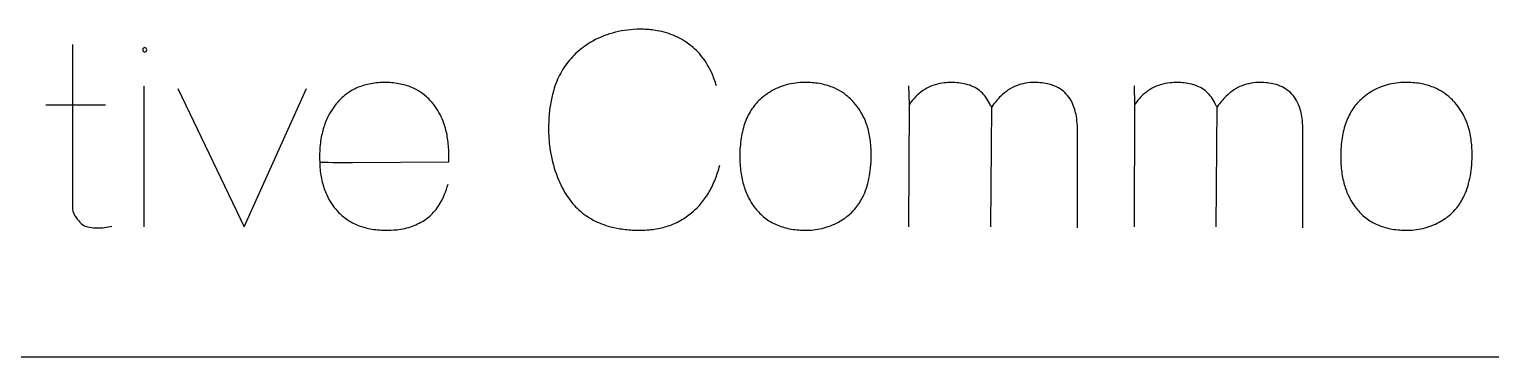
# Model space of a CAD drawing. Extents: x -180 to 180, y -71 to 71.
# Drawn here: x 66.84 to 89.35, y -70.86 to -65.82 of the extents above; entities that cross this region are included whole.
import ezdxf

# ---------------------------------------------------------------- set-up
doc = ezdxf.new("R2010")
doc.units = 0
doc.header["$MEASUREMENT"] = 0
doc.layers.get('0').update_dxf_attribs({"linetype": 'CONTINUOUS'})

msp = doc.modelspace()

# ---------------------------------------------------------------- linework, layer by layer
for p, q in [((75.646, -65.942), (75.604, -65.961)), ((75.689, -65.924), (75.646, -65.942)), ((75.733, -65.908), (75.689, -65.924)), ((75.777, -65.893), (75.733, -65.908)), ((75.821, -65.88), (75.777, -65.893)), ((75.866, -65.868), (75.821, -65.88)), ((75.912, -65.857), (75.866, -65.868)), ((75.958, -65.848), (75.912, -65.857)), ((76.005, -65.84), (75.958, -65.848)), ((76.052, -65.834), (76.005, -65.84)), ((76.099, -65.829), (76.052, -65.834)), ((76.147, -65.825), (76.099, -65.829)), ((76.196, -65.823), (76.147, -65.825)), ((76.245, -65.822), (76.196, -65.823)), ((76.272, -65.822), (76.245, -65.822)), ((76.3, -65.823), (76.272, -65.822)), ((76.327, -65.824), (76.3, -65.823)), ((76.353, -65.826), (76.327, -65.824)), ((76.38, -65.828), (76.353, -65.826)), ((76.406, -65.83), (76.38, -65.828)), ((76.432, -65.833), (76.406, -65.83)), ((76.457, -65.836), (76.432, -65.833)), ((76.483, -65.84), (76.457, -65.836)), ((76.508, -65.844), (76.483, -65.84)), ((76.545, -65.851), (76.508, -65.844)), ((76.582, -65.859), (76.545, -65.851)), ((76.617, -65.868), (76.582, -65.859)), ((76.653, -65.878), (76.617, -65.868)), ((76.688, -65.889), (76.653, -65.878)), ((76.722, -65.901), (76.688, -65.889)), ((76.755, -65.914), (76.722, -65.901)), ((76.789, -65.928), (76.755, -65.914)), ((76.821, -65.943), (76.789, -65.928)), ((76.853, -65.959), (76.821, -65.943)), ((67.503, -66.059), (67.503, -68.537)), ((68.609, -66.104), (68.586, -66.123)), ((68.586, -66.123), (68.586, -66.154)), ((68.586, -66.154), (68.609, -66.172)), ((68.639, -66.111), (68.609, -66.104)), ((68.609, -66.172), (68.639, -66.166)), ((68.652, -66.138), (68.639, -66.111)), ((68.639, -66.166), (68.652, -66.138)), ((75.28, -66.173), (75.254, -66.196)), ((75.306, -66.15), (75.28, -66.173)), ((75.333, -66.128), (75.306, -66.15)), ((75.36, -66.107), (75.333, -66.128)), ((75.389, -66.086), (75.36, -66.107)), ((75.418, -66.066), (75.389, -66.086)), ((75.448, -66.047), (75.418, -66.066)), ((75.479, -66.028), (75.448, -66.047)), ((75.521, -66.004), (75.479, -66.028)), ((75.562, -65.982), (75.521, -66.004)), ((75.604, -65.961), (75.562, -65.982)), ((76.884, -65.976), (76.853, -65.959)), ((76.915, -65.994), (76.884, -65.976)), ((76.945, -66.013), (76.915, -65.994)), ((76.974, -66.033), (76.945, -66.013)), ((77.003, -66.054), (76.974, -66.033)), ((77.031, -66.075), (77.003, -66.054)), ((77.059, -66.098), (77.031, -66.075)), ((77.085, -66.121), (77.059, -66.098)), ((77.111, -66.146), (77.085, -66.121)), ((77.136, -66.171), (77.111, -66.146)), ((77.16, -66.197), (77.136, -66.171)), ((75.097, -66.378), (75.078, -66.406)), ((75.118, -66.35), (75.097, -66.378)), ((75.138, -66.322), (75.118, -66.35)), ((75.16, -66.296), (75.138, -66.322)), ((75.183, -66.27), (75.16, -66.296)), ((75.206, -66.245), (75.183, -66.27)), ((75.23, -66.22), (75.206, -66.245)), ((75.254, -66.196), (75.23, -66.22)), ((77.183, -66.224), (77.16, -66.197)), ((77.205, -66.252), (77.183, -66.224)), ((77.227, -66.281), (77.205, -66.252)), ((77.248, -66.31), (77.227, -66.281)), ((77.268, -66.341), (77.248, -66.31)), ((77.287, -66.372), (77.268, -66.341)), ((77.305, -66.404), (77.287, -66.372)), ((74.977, -66.591), (74.959, -66.635)), ((74.992, -66.558), (74.977, -66.591)), ((75.008, -66.527), (74.992, -66.558)), ((75.024, -66.496), (75.008, -66.527)), ((75.041, -66.465), (75.024, -66.496)), ((75.059, -66.435), (75.041, -66.465)), ((75.078, -66.406), (75.059, -66.435)), ((77.323, -66.437), (77.305, -66.404)), ((77.339, -66.471), (77.323, -66.437)), ((77.35, -66.494), (77.339, -66.471)), ((77.361, -66.518), (77.35, -66.494)), ((77.371, -66.541), (77.361, -66.518)), ((77.38, -66.566), (77.371, -66.541)), ((77.389, -66.59), (77.38, -66.566)), ((77.398, -66.615), (77.389, -66.59)), ((77.407, -66.641), (77.398, -66.615)), ((68.607, -68.859), (68.607, -66.698)), ((69.128, -66.731), (70.147, -68.859)), ((70.147, -68.859), (71.109, -66.731)), ((71.697, -66.838), (71.677, -66.855)), ((71.717, -66.823), (71.697, -66.838)), ((71.738, -66.807), (71.717, -66.823)), ((71.759, -66.793), (71.738, -66.807)), ((71.781, -66.779), (71.759, -66.793)), ((71.803, -66.766), (71.781, -66.779)), ((71.825, -66.753), (71.803, -66.766)), ((71.848, -66.741), (71.825, -66.753)), ((71.872, -66.73), (71.848, -66.741)), ((71.895, -66.72), (71.872, -66.73)), ((71.92, -66.71), (71.895, -66.72)), ((71.944, -66.701), (71.92, -66.71)), ((71.969, -66.692), (71.944, -66.701)), ((71.995, -66.684), (71.969, -66.692)), ((72.021, -66.677), (71.995, -66.684)), ((72.047, -66.67), (72.021, -66.677)), ((72.074, -66.664), (72.047, -66.67)), ((72.101, -66.659), (72.074, -66.664)), ((72.129, -66.654), (72.101, -66.659)), ((72.157, -66.65), (72.129, -66.654)), ((72.185, -66.647), (72.157, -66.65)), ((72.214, -66.644), (72.185, -66.647)), ((72.244, -66.642), (72.214, -66.644)), ((72.273, -66.641), (72.244, -66.642)), ((72.304, -66.64), (72.273, -66.641)), ((72.334, -66.64), (72.304, -66.64)), ((72.363, -66.641), (72.334, -66.64)), ((72.392, -66.642), (72.363, -66.641)), ((72.421, -66.644), (72.392, -66.642)), ((72.449, -66.647), (72.421, -66.644)), ((72.477, -66.65), (72.449, -66.647)), ((72.504, -66.654), (72.477, -66.65)), ((72.531, -66.659), (72.504, -66.654)), ((72.558, -66.664), (72.531, -66.659)), ((72.584, -66.67), (72.558, -66.664)), ((72.61, -66.676), (72.584, -66.67)), ((72.635, -66.683), (72.61, -66.676)), ((72.66, -66.691), (72.635, -66.683)), ((72.684, -66.699), (72.66, -66.691)), ((72.708, -66.708), (72.684, -66.699)), ((72.732, -66.718), (72.708, -66.708)), ((72.767, -66.734), (72.732, -66.718)), ((72.8, -66.751), (72.767, -66.734)), ((72.833, -66.769), (72.8, -66.751)), ((72.865, -66.79), (72.833, -66.769)), ((72.896, -66.811), (72.865, -66.79)), ((72.926, -66.834), (72.896, -66.811)), ((72.955, -66.859), (72.926, -66.834)), ((74.891, -66.848), (74.885, -66.874)), ((74.897, -66.824), (74.891, -66.848)), ((74.911, -66.775), (74.897, -66.824)), ((74.925, -66.727), (74.911, -66.775)), ((74.941, -66.68), (74.925, -66.727)), ((74.959, -66.635), (74.941, -66.68)), ((77.415, -66.666), (77.407, -66.641)), ((77.423, -66.693), (77.415, -66.666)), ((78.169, -66.839), (78.142, -66.86)), ((78.197, -66.819), (78.169, -66.839)), ((78.225, -66.8), (78.197, -66.819)), ((78.253, -66.782), (78.225, -66.8)), ((78.282, -66.765), (78.253, -66.782)), ((78.312, -66.749), (78.282, -66.765)), ((78.342, -66.735), (78.312, -66.749)), ((78.373, -66.721), (78.342, -66.735)), ((78.404, -66.709), (78.373, -66.721)), ((78.436, -66.697), (78.404, -66.709)), ((78.468, -66.687), (78.436, -66.697)), ((78.501, -66.677), (78.468, -66.687)), ((78.534, -66.669), (78.501, -66.677)), ((78.568, -66.662), (78.534, -66.669)), ((78.603, -66.655), (78.568, -66.662)), ((78.638, -66.65), (78.603, -66.655)), ((78.673, -66.646), (78.638, -66.65)), ((78.709, -66.643), (78.673, -66.646)), ((78.746, -66.641), (78.709, -66.643)), ((78.783, -66.64), (78.746, -66.641)), ((78.81, -66.64), (78.783, -66.64)), ((78.84, -66.641), (78.81, -66.64)), ((78.869, -66.642), (78.84, -66.641)), ((78.898, -66.644), (78.869, -66.642)), ((78.926, -66.647), (78.898, -66.644)), ((78.954, -66.65), (78.926, -66.647)), ((78.981, -66.653), (78.954, -66.65)), ((79.009, -66.658), (78.981, -66.653)), ((79.035, -66.663), (79.009, -66.658)), ((79.062, -66.668), (79.035, -66.663)), ((79.087, -66.675), (79.062, -66.668)), ((79.113, -66.681), (79.087, -66.675)), ((79.138, -66.689), (79.113, -66.681)), ((79.163, -66.697), (79.138, -66.689)), ((79.187, -66.706), (79.163, -66.697)), ((79.211, -66.715), (79.187, -66.706)), ((79.235, -66.725), (79.211, -66.715)), ((79.258, -66.735), (79.235, -66.725)), ((79.292, -66.752), (79.258, -66.735)), ((79.325, -66.771), (79.292, -66.752)), ((79.357, -66.79), (79.325, -66.771)), ((79.388, -66.812), (79.357, -66.79)), ((79.418, -66.834), (79.388, -66.812)), ((79.448, -66.858), (79.418, -66.834)), ((80.382, -66.69), (80.39, -66.986)), ((80.518, -66.833), (80.492, -66.858)), ((80.544, -66.809), (80.518, -66.833)), ((80.572, -66.787), (80.544, -66.809)), ((80.601, -66.766), (80.572, -66.787)), ((80.63, -66.747), (80.601, -66.766)), ((80.661, -66.729), (80.63, -66.747)), ((80.692, -66.714), (80.661, -66.729)), ((80.724, -66.699), (80.692, -66.714)), ((80.757, -66.686), (80.724, -66.699)), ((80.791, -66.675), (80.757, -66.686)), ((80.826, -66.666), (80.791, -66.675)), ((80.862, -66.657), (80.826, -66.666)), ((80.899, -66.651), (80.862, -66.657)), ((80.937, -66.646), (80.899, -66.651)), ((80.962, -66.644), (80.937, -66.646)), ((80.988, -66.642), (80.962, -66.644)), ((81.015, -66.641), (80.988, -66.642)), ((81.041, -66.64), (81.015, -66.641)), ((81.071, -66.641), (81.041, -66.64)), ((81.1, -66.642), (81.071, -66.641)), ((81.128, -66.644), (81.1, -66.642)), ((81.156, -66.646), (81.128, -66.644)), ((81.183, -66.65), (81.156, -66.646)), ((81.209, -66.654), (81.183, -66.65)), ((81.234, -66.659), (81.209, -66.654)), ((81.265, -66.666), (81.234, -66.659)), ((81.295, -66.675), (81.265, -66.666)), ((81.324, -66.684), (81.295, -66.675)), ((81.352, -66.695), (81.324, -66.684)), ((81.379, -66.707), (81.352, -66.695)), ((81.405, -66.72), (81.379, -66.707)), ((81.429, -66.734), (81.405, -66.72)), ((81.453, -66.75), (81.429, -66.734)), ((81.476, -66.766), (81.453, -66.75)), ((81.497, -66.784), (81.476, -66.766)), ((81.518, -66.803), (81.497, -66.784)), ((81.537, -66.823), (81.518, -66.803)), ((81.556, -66.845), (81.537, -66.823)), ((81.573, -66.867), (81.556, -66.845)), ((81.801, -66.849), (81.783, -66.867)), ((81.83, -66.823), (81.801, -66.849)), ((81.858, -66.799), (81.83, -66.823)), ((81.888, -66.777), (81.858, -66.799)), ((81.918, -66.756), (81.888, -66.777)), ((81.949, -66.737), (81.918, -66.756)), ((81.98, -66.72), (81.949, -66.737)), ((82.012, -66.704), (81.98, -66.72)), ((82.045, -66.69), (82.012, -66.704)), ((82.078, -66.678), (82.045, -66.69)), ((82.113, -66.668), (82.078, -66.678)), ((82.147, -66.659), (82.113, -66.668)), ((82.183, -66.652), (82.147, -66.659)), ((82.219, -66.646), (82.183, -66.652)), ((82.256, -66.643), (82.219, -66.646)), ((82.293, -66.641), (82.256, -66.643)), ((82.319, -66.64), (82.293, -66.641)), ((82.35, -66.641), (82.319, -66.64)), ((82.38, -66.642), (82.35, -66.641)), ((82.409, -66.644), (82.38, -66.642)), ((82.437, -66.647), (82.409, -66.644)), ((82.465, -66.65), (82.437, -66.647)), ((82.492, -66.655), (82.465, -66.65)), ((82.519, -66.66), (82.492, -66.655)), ((82.544, -66.666), (82.519, -66.66)), ((82.569, -66.673), (82.544, -66.666)), ((82.601, -66.684), (82.569, -66.673)), ((82.632, -66.695), (82.601, -66.684)), ((82.662, -66.709), (82.632, -66.695)), ((82.69, -66.723), (82.662, -66.709)), ((82.717, -66.74), (82.69, -66.723)), ((82.742, -66.757), (82.717, -66.74)), ((82.767, -66.776), (82.742, -66.757)), ((82.79, -66.797), (82.767, -66.776)), ((82.811, -66.819), (82.79, -66.797)), ((82.832, -66.842), (82.811, -66.819)), ((82.851, -66.867), (82.832, -66.842)), ((83.855, -66.69), (83.862, -66.986)), ((83.99, -66.833), (83.964, -66.858)), ((84.017, -66.809), (83.99, -66.833)), ((84.045, -66.787), (84.017, -66.809)), ((84.073, -66.766), (84.045, -66.787)), ((84.103, -66.747), (84.073, -66.766)), ((84.133, -66.729), (84.103, -66.747)), ((84.165, -66.714), (84.133, -66.729)), ((84.197, -66.699), (84.165, -66.714)), ((84.23, -66.686), (84.197, -66.699)), ((84.264, -66.675), (84.23, -66.686)), ((84.299, -66.666), (84.264, -66.675)), ((84.335, -66.657), (84.299, -66.666)), ((84.372, -66.651), (84.335, -66.657)), ((84.409, -66.646), (84.372, -66.651)), ((84.435, -66.644), (84.409, -66.646)), ((84.461, -66.642), (84.435, -66.644)), ((84.487, -66.641), (84.461, -66.642)), ((84.514, -66.64), (84.487, -66.641)), ((84.544, -66.641), (84.514, -66.64)), ((84.573, -66.642), (84.544, -66.641)), ((84.601, -66.644), (84.573, -66.642)), ((84.628, -66.646), (84.601, -66.644)), ((84.655, -66.65), (84.628, -66.646)), ((84.682, -66.654), (84.655, -66.65)), ((84.707, -66.659), (84.682, -66.654)), ((84.738, -66.666), (84.707, -66.659)), ((84.768, -66.675), (84.738, -66.666)), ((84.797, -66.684), (84.768, -66.675)), ((84.825, -66.695), (84.797, -66.684)), ((84.852, -66.707), (84.825, -66.695)), ((84.877, -66.72), (84.852, -66.707)), ((84.902, -66.734), (84.877, -66.72)), ((84.926, -66.75), (84.902, -66.734)), ((84.948, -66.766), (84.926, -66.75)), ((84.97, -66.784), (84.948, -66.766)), ((84.991, -66.803), (84.97, -66.784)), ((85.01, -66.823), (84.991, -66.803)), ((85.028, -66.845), (85.01, -66.823)), ((85.046, -66.867), (85.028, -66.845)), ((85.274, -66.849), (85.256, -66.867)), ((85.302, -66.823), (85.274, -66.849)), ((85.331, -66.799), (85.302, -66.823)), ((85.36, -66.777), (85.331, -66.799)), ((85.391, -66.756), (85.36, -66.777)), ((85.421, -66.737), (85.391, -66.756)), ((85.453, -66.72), (85.421, -66.737)), ((85.485, -66.704), (85.453, -66.72)), ((85.518, -66.69), (85.485, -66.704)), ((85.551, -66.678), (85.518, -66.69)), ((85.585, -66.668), (85.551, -66.678)), ((85.62, -66.659), (85.585, -66.668)), ((85.656, -66.652), (85.62, -66.659)), ((85.692, -66.646), (85.656, -66.652)), ((85.729, -66.643), (85.692, -66.646)), ((85.766, -66.641), (85.729, -66.643)), ((85.792, -66.64), (85.766, -66.641)), ((85.822, -66.641), (85.792, -66.64)), ((85.852, -66.642), (85.822, -66.641)), ((85.882, -66.644), (85.852, -66.642)), ((85.91, -66.647), (85.882, -66.644)), ((85.938, -66.65), (85.91, -66.647)), ((85.965, -66.655), (85.938, -66.65)), ((85.991, -66.66), (85.965, -66.655)), ((86.017, -66.666), (85.991, -66.66)), ((86.042, -66.673), (86.017, -66.666)), ((86.074, -66.684), (86.042, -66.673)), ((86.105, -66.695), (86.074, -66.684)), ((86.134, -66.709), (86.105, -66.695)), ((86.163, -66.723), (86.134, -66.709)), ((86.189, -66.74), (86.163, -66.723)), ((86.215, -66.757), (86.189, -66.74)), ((86.239, -66.776), (86.215, -66.757)), ((86.262, -66.797), (86.239, -66.776)), ((86.284, -66.819), (86.262, -66.797)), ((86.305, -66.842), (86.284, -66.819)), ((86.324, -66.867), (86.305, -66.842)), ((87.424, -66.839), (87.397, -66.86)), ((87.451, -66.819), (87.424, -66.839)), ((87.479, -66.8), (87.451, -66.819)), ((87.508, -66.782), (87.479, -66.8)), ((87.537, -66.765), (87.508, -66.782)), ((87.567, -66.749), (87.537, -66.765)), ((87.597, -66.735), (87.567, -66.749)), ((87.627, -66.721), (87.597, -66.735)), ((87.659, -66.709), (87.627, -66.721)), ((87.69, -66.697), (87.659, -66.709)), ((87.723, -66.687), (87.69, -66.697)), ((87.756, -66.677), (87.723, -66.687)), ((87.789, -66.669), (87.756, -66.677)), ((87.823, -66.662), (87.789, -66.669)), ((87.857, -66.655), (87.823, -66.662)), ((87.892, -66.65), (87.857, -66.655)), ((87.928, -66.646), (87.892, -66.65)), ((87.964, -66.643), (87.928, -66.646)), ((88, -66.641), (87.964, -66.643)), ((88.038, -66.64), (88, -66.641)), ((88.065, -66.64), (88.038, -66.64)), ((88.094, -66.641), (88.065, -66.64)), ((88.124, -66.642), (88.094, -66.641)), ((88.152, -66.644), (88.124, -66.642)), ((88.181, -66.647), (88.152, -66.644)), ((88.208, -66.65), (88.181, -66.647)), ((88.236, -66.653), (88.208, -66.65)), ((88.263, -66.658), (88.236, -66.653)), ((88.29, -66.663), (88.263, -66.658)), ((88.316, -66.668), (88.29, -66.663)), ((88.342, -66.675), (88.316, -66.668)), ((88.367, -66.681), (88.342, -66.675)), ((88.393, -66.689), (88.367, -66.681)), ((88.417, -66.697), (88.393, -66.689)), ((88.442, -66.706), (88.417, -66.697)), ((88.466, -66.715), (88.442, -66.706)), ((88.489, -66.725), (88.466, -66.715)), ((88.512, -66.735), (88.489, -66.725)), ((88.546, -66.752), (88.512, -66.735)), ((88.579, -66.771), (88.546, -66.752)), ((88.611, -66.79), (88.579, -66.771)), ((88.643, -66.812), (88.611, -66.79)), ((88.673, -66.834), (88.643, -66.812)), ((88.703, -66.858), (88.673, -66.834)), ((67.092, -66.983), (68.015, -66.983)), ((71.507, -67.049), (71.487, -67.08)), ((71.528, -67.018), (71.507, -67.049)), ((71.55, -66.988), (71.528, -67.018)), ((71.567, -66.968), (71.55, -66.988)), ((71.584, -66.947), (71.567, -66.968)), ((71.602, -66.927), (71.584, -66.947)), ((71.62, -66.908), (71.602, -66.927)), ((71.638, -66.89), (71.62, -66.908)), ((71.658, -66.872), (71.638, -66.89)), ((71.677, -66.855), (71.658, -66.872)), ((72.974, -66.876), (72.955, -66.859)), ((72.992, -66.893), (72.974, -66.876)), ((73.01, -66.912), (72.992, -66.893)), ((73.028, -66.931), (73.01, -66.912)), ((73.045, -66.95), (73.028, -66.931)), ((73.069, -66.98), (73.045, -66.95)), ((73.091, -67.009), (73.069, -66.98)), ((73.111, -67.039), (73.091, -67.009)), ((73.131, -67.07), (73.111, -67.039)), ((73.149, -67.101), (73.131, -67.07)), ((74.854, -67.058), (74.851, -67.085)), ((74.857, -67.03), (74.854, -67.058)), ((74.861, -67.004), (74.857, -67.03)), ((74.865, -66.977), (74.861, -67.004)), ((74.87, -66.951), (74.865, -66.977)), ((74.875, -66.925), (74.87, -66.951)), ((74.88, -66.899), (74.875, -66.925)), ((74.885, -66.874), (74.88, -66.899)), ((77.955, -67.07), (77.94, -67.094)), ((77.97, -67.047), (77.955, -67.07)), ((77.986, -67.024), (77.97, -67.047)), ((78.003, -67.002), (77.986, -67.024)), ((78.02, -66.98), (78.003, -67.002)), ((78.038, -66.959), (78.02, -66.98)), ((78.056, -66.939), (78.038, -66.959)), ((78.076, -66.919), (78.056, -66.939)), ((78.095, -66.9), (78.076, -66.919)), ((78.116, -66.882), (78.095, -66.9)), ((78.142, -66.86), (78.116, -66.882)), ((79.467, -66.875), (79.448, -66.858)), ((79.486, -66.892), (79.467, -66.875)), ((79.504, -66.91), (79.486, -66.892)), ((79.522, -66.929), (79.504, -66.91)), ((79.54, -66.948), (79.522, -66.929)), ((79.564, -66.977), (79.54, -66.948)), ((79.587, -67.006), (79.564, -66.977)), ((79.609, -67.035), (79.587, -67.006)), ((79.63, -67.066), (79.609, -67.035)), ((79.649, -67.098), (79.63, -67.066)), ((80.39, -66.986), (80.382, -68.859)), ((80.404, -66.964), (80.39, -66.986)), ((80.419, -66.943), (80.404, -66.964)), ((80.442, -66.913), (80.419, -66.943)), ((80.467, -66.885), (80.442, -66.913)), ((80.492, -66.858), (80.467, -66.885)), ((81.589, -66.891), (81.573, -66.867)), ((81.605, -66.916), (81.589, -66.891)), ((81.619, -66.942), (81.605, -66.916)), ((81.632, -66.969), (81.619, -66.942)), ((81.644, -66.998), (81.632, -66.969)), ((81.663, -67.016), (81.644, -66.998)), ((81.648, -68.859), (81.663, -67.016)), ((81.679, -66.992), (81.663, -67.016)), ((81.696, -66.969), (81.679, -66.992)), ((81.713, -66.948), (81.696, -66.969)), ((81.73, -66.926), (81.713, -66.948)), ((81.747, -66.906), (81.73, -66.926)), ((81.765, -66.886), (81.747, -66.906)), ((81.783, -66.867), (81.765, -66.886)), ((82.869, -66.893), (82.851, -66.867)), ((82.885, -66.92), (82.869, -66.893)), ((82.9, -66.95), (82.885, -66.92)), ((82.914, -66.98), (82.9, -66.95)), ((82.924, -67.004), (82.914, -66.98)), ((82.933, -67.029), (82.924, -67.004)), ((82.941, -67.054), (82.933, -67.029)), ((82.948, -67.08), (82.941, -67.054)), ((83.862, -66.986), (83.854, -68.859)), ((83.877, -66.964), (83.862, -66.986)), ((83.892, -66.943), (83.877, -66.964)), ((83.915, -66.913), (83.892, -66.943)), ((83.939, -66.885), (83.915, -66.913)), ((83.964, -66.858), (83.939, -66.885)), ((85.062, -66.891), (85.046, -66.867)), ((85.077, -66.916), (85.062, -66.891)), ((85.092, -66.942), (85.077, -66.916)), ((85.105, -66.969), (85.092, -66.942)), ((85.117, -66.998), (85.105, -66.969)), ((85.136, -67.016), (85.117, -66.998)), ((85.121, -68.859), (85.136, -67.016)), ((85.152, -66.992), (85.136, -67.016)), ((85.169, -66.969), (85.152, -66.992)), ((85.186, -66.948), (85.169, -66.969)), ((85.203, -66.926), (85.186, -66.948)), ((85.22, -66.906), (85.203, -66.926)), ((85.238, -66.886), (85.22, -66.906)), ((85.256, -66.867), (85.238, -66.886)), ((86.341, -66.893), (86.324, -66.867)), ((86.358, -66.92), (86.341, -66.893)), ((86.373, -66.95), (86.358, -66.92)), ((86.387, -66.98), (86.373, -66.95)), ((86.397, -67.004), (86.387, -66.98)), ((86.406, -67.029), (86.397, -67.004)), ((86.414, -67.054), (86.406, -67.029)), ((86.421, -67.08), (86.414, -67.054)), ((87.209, -67.07), (87.195, -67.094)), ((87.225, -67.047), (87.209, -67.07)), ((87.241, -67.024), (87.225, -67.047)), ((87.257, -67.002), (87.241, -67.024)), ((87.274, -66.98), (87.257, -67.002)), ((87.292, -66.959), (87.274, -66.98)), ((87.311, -66.939), (87.292, -66.959)), ((87.33, -66.919), (87.311, -66.939)), ((87.35, -66.9), (87.33, -66.919)), ((87.371, -66.882), (87.35, -66.9)), ((87.397, -66.86), (87.371, -66.882)), ((88.722, -66.875), (88.703, -66.858)), ((88.74, -66.892), (88.722, -66.875)), ((88.759, -66.91), (88.74, -66.892)), ((88.777, -66.929), (88.759, -66.91)), ((88.794, -66.948), (88.777, -66.929)), ((88.819, -66.977), (88.794, -66.948)), ((88.842, -67.006), (88.819, -66.977)), ((88.863, -67.035), (88.842, -67.006)), ((88.884, -67.066), (88.863, -67.035)), ((88.904, -67.098), (88.884, -67.066)), ((71.384, -67.3), (71.376, -67.325)), ((71.393, -67.275), (71.384, -67.3)), ((71.402, -67.251), (71.393, -67.275)), ((71.412, -67.227), (71.402, -67.251)), ((71.422, -67.203), (71.412, -67.227)), ((71.433, -67.18), (71.422, -67.203)), ((71.449, -67.146), (71.433, -67.18)), ((71.467, -67.113), (71.449, -67.146)), ((71.487, -67.08), (71.467, -67.113)), ((73.166, -67.133), (73.149, -67.101)), ((73.183, -67.167), (73.166, -67.133)), ((73.198, -67.2), (73.183, -67.167)), ((73.212, -67.235), (73.198, -67.2)), ((73.226, -67.271), (73.212, -67.235)), ((73.234, -67.295), (73.226, -67.271)), ((73.242, -67.319), (73.234, -67.295)), ((74.838, -67.285), (74.837, -67.315)), ((74.839, -67.256), (74.838, -67.285)), ((74.84, -67.227), (74.839, -67.256)), ((74.841, -67.198), (74.84, -67.227)), ((74.843, -67.169), (74.841, -67.198)), ((74.845, -67.141), (74.843, -67.169)), ((74.848, -67.113), (74.845, -67.141)), ((74.851, -67.085), (74.848, -67.113)), ((77.856, -67.279), (77.846, -67.308)), ((77.866, -67.251), (77.856, -67.279)), ((77.877, -67.223), (77.866, -67.251)), ((77.888, -67.196), (77.877, -67.223)), ((77.9, -67.17), (77.888, -67.196)), ((77.913, -67.144), (77.9, -67.17)), ((77.926, -67.119), (77.913, -67.144)), ((77.94, -67.094), (77.926, -67.119)), ((79.667, -67.13), (79.649, -67.098)), ((79.685, -67.163), (79.667, -67.13)), ((79.701, -67.197), (79.685, -67.163)), ((79.716, -67.232), (79.701, -67.197)), ((79.725, -67.256), (79.716, -67.232)), ((79.734, -67.28), (79.725, -67.256)), ((79.742, -67.304), (79.734, -67.28)), ((82.955, -67.107), (82.948, -67.08)), ((82.961, -67.135), (82.955, -67.107)), ((82.966, -67.164), (82.961, -67.135)), ((82.971, -67.193), (82.966, -67.164)), ((82.975, -67.224), (82.971, -67.193)), ((82.978, -67.265), (82.975, -67.224)), ((82.981, -67.308), (82.978, -67.265)), ((86.428, -67.107), (86.421, -67.08)), ((86.434, -67.135), (86.428, -67.107)), ((86.439, -67.164), (86.434, -67.135)), ((86.444, -67.193), (86.439, -67.164)), ((86.447, -67.224), (86.444, -67.193)), ((86.451, -67.265), (86.447, -67.224)), ((86.454, -67.308), (86.451, -67.265)), ((87.11, -67.279), (87.101, -67.308)), ((87.12, -67.251), (87.11, -67.279)), ((87.131, -67.223), (87.12, -67.251)), ((87.143, -67.196), (87.131, -67.223)), ((87.155, -67.17), (87.143, -67.196)), ((87.167, -67.144), (87.155, -67.17)), ((87.181, -67.119), (87.167, -67.144)), ((87.195, -67.094), (87.181, -67.119)), ((88.922, -67.13), (88.904, -67.098)), ((88.939, -67.163), (88.922, -67.13)), ((88.955, -67.197), (88.939, -67.163)), ((88.97, -67.232), (88.955, -67.197)), ((88.979, -67.256), (88.97, -67.232)), ((88.988, -67.28), (88.979, -67.256)), ((88.997, -67.304), (88.988, -67.28)), ((71.332, -67.512), (71.327, -67.54)), ((71.337, -67.484), (71.332, -67.512)), ((71.342, -67.457), (71.337, -67.484)), ((71.348, -67.43), (71.342, -67.457)), ((71.354, -67.403), (71.348, -67.43)), ((71.361, -67.377), (71.354, -67.403)), ((71.368, -67.351), (71.361, -67.377)), ((71.376, -67.325), (71.368, -67.351)), ((73.249, -67.344), (73.242, -67.319)), ((73.256, -67.37), (73.249, -67.344)), ((73.262, -67.395), (73.256, -67.37)), ((73.268, -67.421), (73.262, -67.395)), ((73.273, -67.448), (73.268, -67.421)), ((73.278, -67.474), (73.273, -67.448)), ((73.283, -67.501), (73.278, -67.474)), ((73.287, -67.529), (73.283, -67.501)), ((73.29, -67.557), (73.287, -67.529)), ((74.837, -67.315), (74.837, -67.345)), ((74.837, -67.345), (74.837, -67.372)), ((74.837, -67.372), (74.838, -67.399)), ((74.838, -67.399), (74.838, -67.425)), ((74.838, -67.425), (74.839, -67.452)), ((74.839, -67.452), (74.841, -67.478)), ((74.841, -67.478), (74.843, -67.504)), ((74.843, -67.504), (74.845, -67.531)), ((77.798, -67.527), (77.794, -67.561)), ((77.803, -67.494), (77.798, -67.527)), ((77.809, -67.462), (77.803, -67.494)), ((77.815, -67.43), (77.809, -67.462)), ((77.822, -67.399), (77.815, -67.43)), ((77.829, -67.368), (77.822, -67.399)), ((77.838, -67.338), (77.829, -67.368)), ((77.846, -67.308), (77.838, -67.338)), ((79.75, -67.329), (79.742, -67.304)), ((79.757, -67.354), (79.75, -67.329)), ((79.764, -67.38), (79.757, -67.354)), ((79.77, -67.406), (79.764, -67.38)), ((79.776, -67.432), (79.77, -67.406)), ((79.781, -67.459), (79.776, -67.432)), ((79.786, -67.486), (79.781, -67.459)), ((79.791, -67.513), (79.786, -67.486)), ((79.794, -67.541), (79.791, -67.513)), ((82.982, -67.353), (82.981, -67.308)), ((82.982, -68.877), (82.982, -67.353)), ((86.455, -67.353), (86.454, -67.308)), ((86.455, -68.877), (86.455, -67.353)), ((87.053, -67.527), (87.049, -67.561)), ((87.058, -67.494), (87.053, -67.527)), ((87.063, -67.462), (87.058, -67.494)), ((87.07, -67.43), (87.063, -67.462)), ((87.076, -67.399), (87.07, -67.43)), ((87.084, -67.368), (87.076, -67.399)), ((87.092, -67.338), (87.084, -67.368)), ((87.101, -67.308), (87.092, -67.338)), ((89.004, -67.329), (88.997, -67.304)), ((89.012, -67.354), (89.004, -67.329)), ((89.019, -67.38), (89.012, -67.354)), ((89.025, -67.406), (89.019, -67.38)), ((89.031, -67.432), (89.025, -67.406)), ((89.036, -67.459), (89.031, -67.432)), ((89.041, -67.486), (89.036, -67.459)), ((89.045, -67.513), (89.041, -67.486)), ((89.049, -67.541), (89.045, -67.513)), ((71.311, -67.733), (71.31, -67.764)), ((71.312, -67.702), (71.311, -67.733)), ((71.314, -67.672), (71.312, -67.702)), ((71.316, -67.642), (71.314, -67.672)), ((71.32, -67.598), (71.316, -67.642)), ((71.323, -67.569), (71.32, -67.598)), ((71.327, -67.54), (71.323, -67.569)), ((73.293, -67.585), (73.29, -67.557)), ((73.296, -67.613), (73.293, -67.585)), ((73.298, -67.642), (73.296, -67.613)), ((73.299, -67.671), (73.298, -67.642)), ((73.301, -67.701), (73.299, -67.671)), ((73.301, -67.731), (73.301, -67.701)), ((73.302, -67.761), (73.301, -67.731)), ((74.845, -67.531), (74.847, -67.557)), ((74.847, -67.557), (74.849, -67.583)), ((74.849, -67.583), (74.852, -67.608)), ((74.852, -67.608), (74.856, -67.634)), ((74.856, -67.634), (74.859, -67.66)), ((74.859, -67.66), (74.863, -67.685)), ((74.863, -67.685), (74.867, -67.71)), ((74.867, -67.71), (74.871, -67.736)), ((74.871, -67.736), (74.876, -67.761)), ((77.783, -67.739), (77.782, -67.777)), ((77.784, -67.702), (77.783, -67.739)), ((77.785, -67.666), (77.784, -67.702)), ((77.788, -67.631), (77.785, -67.666)), ((77.791, -67.596), (77.788, -67.631)), ((77.794, -67.561), (77.791, -67.596)), ((79.798, -67.569), (79.794, -67.541)), ((79.8, -67.598), (79.798, -67.569)), ((79.803, -67.627), (79.8, -67.598)), ((79.804, -67.656), (79.803, -67.627)), ((79.806, -67.686), (79.804, -67.656)), ((79.806, -67.716), (79.806, -67.686)), ((79.807, -67.77), (79.806, -67.716)), ((87.038, -67.702), (87.037, -67.739)), ((87.037, -67.739), (87.037, -67.777)), ((87.04, -67.666), (87.038, -67.702)), ((87.042, -67.631), (87.04, -67.666)), ((87.045, -67.596), (87.042, -67.631)), ((87.049, -67.561), (87.045, -67.596)), ((89.052, -67.569), (89.049, -67.541)), ((89.055, -67.598), (89.052, -67.569)), ((89.057, -67.627), (89.055, -67.598)), ((89.059, -67.656), (89.057, -67.627)), ((89.06, -67.686), (89.059, -67.656)), ((89.061, -67.716), (89.06, -67.686)), ((89.061, -67.77), (89.061, -67.716)), ((71.31, -67.764), (71.31, -67.795)), ((71.31, -67.795), (71.31, -67.827)), ((71.31, -67.827), (71.316, -67.859)), ((71.316, -67.859), (71.312, -67.889)), ((71.312, -67.889), (71.314, -67.919)), ((71.314, -67.919), (71.316, -67.949)), ((71.316, -67.859), (71.342, -67.864)), ((71.316, -67.949), (71.319, -67.978)), ((71.319, -67.978), (71.322, -68.007)), ((71.342, -67.864), (71.367, -67.866)), ((71.367, -67.866), (71.444, -67.868)), ((71.444, -67.868), (71.514, -67.87)), ((71.514, -67.87), (71.817, -67.872)), ((71.817, -67.872), (73.3, -67.859)), ((73.3, -67.859), (73.301, -67.802)), ((73.301, -67.802), (73.302, -67.761)), ((74.876, -67.761), (74.881, -67.786)), ((74.881, -67.786), (74.887, -67.81)), ((74.887, -67.81), (74.898, -67.86)), ((74.898, -67.86), (74.911, -67.909)), ((74.911, -67.909), (74.925, -67.957)), ((74.925, -67.957), (74.94, -68.005)), ((77.449, -68.001), (77.458, -67.972)), ((77.458, -67.972), (77.466, -67.943)), ((77.466, -67.943), (77.474, -67.914)), ((77.782, -67.777), (77.783, -67.808)), ((77.783, -67.808), (77.783, -67.839)), ((77.783, -67.839), (77.785, -67.87)), ((77.785, -67.87), (77.786, -67.9)), ((77.786, -67.9), (77.789, -67.93)), ((77.789, -67.93), (77.791, -67.96)), ((77.791, -67.96), (77.794, -67.989)), ((79.792, -67.993), (79.797, -67.951)), ((79.797, -67.951), (79.801, -67.907)), ((79.801, -67.907), (79.804, -67.862)), ((79.804, -67.862), (79.806, -67.816)), ((79.806, -67.816), (79.807, -67.77)), ((87.037, -67.777), (87.037, -67.808)), ((87.037, -67.808), (87.038, -67.839)), ((87.038, -67.839), (87.039, -67.87)), ((87.039, -67.87), (87.041, -67.9)), ((87.041, -67.9), (87.043, -67.93)), ((87.043, -67.93), (87.046, -67.96)), ((87.046, -67.96), (87.049, -67.989)), ((89.047, -67.993), (89.051, -67.951)), ((89.051, -67.951), (89.055, -67.907)), ((89.055, -67.907), (89.058, -67.862)), ((89.058, -67.862), (89.06, -67.816)), ((89.06, -67.816), (89.061, -67.77)), ((71.322, -68.007), (71.326, -68.036)), ((71.326, -68.036), (71.33, -68.064)), ((71.33, -68.064), (71.335, -68.092)), ((71.335, -68.092), (71.34, -68.119)), ((71.34, -68.119), (71.346, -68.146)), ((71.346, -68.146), (71.352, -68.173)), ((71.352, -68.173), (71.359, -68.199)), ((71.359, -68.199), (71.367, -68.225)), ((73.277, -68.246), (73.289, -68.203)), ((74.94, -68.005), (74.957, -68.053)), ((74.957, -68.053), (74.975, -68.1)), ((74.975, -68.1), (74.994, -68.147)), ((74.994, -68.147), (75.004, -68.17)), ((75.004, -68.17), (75.014, -68.194)), ((75.014, -68.194), (75.025, -68.217)), ((77.362, -68.226), (77.374, -68.201)), ((77.374, -68.201), (77.385, -68.176)), ((77.385, -68.176), (77.396, -68.15)), ((77.396, -68.15), (77.407, -68.124)), ((77.407, -68.124), (77.422, -68.084)), ((77.422, -68.084), (77.431, -68.057)), ((77.431, -68.057), (77.441, -68.029)), ((77.441, -68.029), (77.449, -68.001)), ((77.794, -67.989), (77.798, -68.018)), ((77.798, -68.018), (77.802, -68.046)), ((77.802, -68.046), (77.807, -68.074)), ((77.807, -68.074), (77.812, -68.102)), ((77.812, -68.102), (77.817, -68.129)), ((77.817, -68.129), (77.823, -68.155)), ((77.823, -68.155), (77.83, -68.182)), ((77.83, -68.182), (77.837, -68.208)), ((79.743, -68.23), (79.754, -68.193)), ((79.754, -68.193), (79.763, -68.155)), ((79.763, -68.155), (79.772, -68.116)), ((79.772, -68.116), (79.78, -68.076)), ((79.78, -68.076), (79.786, -68.035)), ((79.786, -68.035), (79.792, -67.993)), ((87.049, -67.989), (87.053, -68.018)), ((87.053, -68.018), (87.057, -68.046)), ((87.057, -68.046), (87.061, -68.074)), ((87.061, -68.074), (87.066, -68.102)), ((87.066, -68.102), (87.072, -68.129)), ((87.072, -68.129), (87.078, -68.155)), ((87.078, -68.155), (87.085, -68.182)), ((87.085, -68.182), (87.092, -68.208)), ((88.998, -68.23), (89.008, -68.193)), ((89.008, -68.193), (89.018, -68.155)), ((89.018, -68.155), (89.027, -68.116)), ((89.027, -68.116), (89.034, -68.076)), ((89.034, -68.076), (89.041, -68.035)), ((89.041, -68.035), (89.047, -67.993)), ((71.367, -68.225), (71.374, -68.25)), ((71.374, -68.25), (71.383, -68.275)), ((71.383, -68.275), (71.391, -68.3)), ((71.391, -68.3), (71.401, -68.324)), ((71.401, -68.324), (71.411, -68.347)), ((71.411, -68.347), (71.421, -68.371)), ((71.421, -68.371), (71.437, -68.405)), ((71.437, -68.405), (71.455, -68.438)), ((73.198, -68.444), (73.212, -68.417)), ((73.212, -68.417), (73.225, -68.388)), ((73.225, -68.388), (73.237, -68.359)), ((73.237, -68.359), (73.249, -68.33)), ((73.249, -68.33), (73.263, -68.289)), ((73.263, -68.289), (73.277, -68.246)), ((75.025, -68.217), (75.048, -68.262)), ((75.048, -68.262), (75.065, -68.294)), ((75.065, -68.294), (75.084, -68.326)), ((75.084, -68.326), (75.103, -68.357)), ((75.103, -68.357), (75.122, -68.387)), ((75.122, -68.387), (75.143, -68.417)), ((75.143, -68.417), (75.164, -68.445)), ((77.241, -68.432), (77.256, -68.411)), ((77.256, -68.411), (77.27, -68.389)), ((77.27, -68.389), (77.285, -68.367)), ((77.285, -68.367), (77.298, -68.345)), ((77.298, -68.345), (77.312, -68.322)), ((77.312, -68.322), (77.325, -68.299)), ((77.325, -68.299), (77.338, -68.275)), ((77.338, -68.275), (77.35, -68.251)), ((77.35, -68.251), (77.362, -68.226)), ((77.837, -68.208), (77.845, -68.233)), ((77.845, -68.233), (77.853, -68.258)), ((77.853, -68.258), (77.861, -68.283)), ((77.861, -68.283), (77.87, -68.308)), ((77.87, -68.308), (77.879, -68.331)), ((77.879, -68.331), (77.889, -68.355)), ((77.889, -68.355), (77.905, -68.39)), ((77.905, -68.39), (77.922, -68.423)), ((77.922, -68.423), (77.94, -68.456)), ((79.656, -68.441), (79.668, -68.417)), ((79.668, -68.417), (79.68, -68.393)), ((79.68, -68.393), (79.692, -68.369)), ((79.692, -68.369), (79.706, -68.336)), ((79.706, -68.336), (79.719, -68.302)), ((79.719, -68.302), (79.732, -68.266)), ((79.732, -68.266), (79.743, -68.23)), ((87.092, -68.208), (87.099, -68.233)), ((87.099, -68.233), (87.107, -68.258)), ((87.107, -68.258), (87.116, -68.283)), ((87.116, -68.283), (87.125, -68.308)), ((87.125, -68.308), (87.134, -68.331)), ((87.134, -68.331), (87.144, -68.355)), ((87.144, -68.355), (87.16, -68.39)), ((87.16, -68.39), (87.177, -68.423)), ((87.177, -68.423), (87.195, -68.456)), ((88.91, -68.441), (88.923, -68.417)), ((88.923, -68.417), (88.935, -68.393)), ((88.935, -68.393), (88.946, -68.369)), ((88.946, -68.369), (88.961, -68.336)), ((88.961, -68.336), (88.974, -68.302)), ((88.974, -68.302), (88.986, -68.266)), ((88.986, -68.266), (88.998, -68.23)), ((67.503, -68.537), (67.504, -68.564)), ((67.504, -68.564), (67.507, -68.59)), ((67.507, -68.59), (67.512, -68.62)), ((67.512, -68.62), (67.519, -68.644)), ((67.519, -68.644), (67.529, -68.669)), ((71.455, -68.438), (71.474, -68.47)), ((71.474, -68.47), (71.494, -68.502)), ((71.494, -68.502), (71.515, -68.532)), ((71.515, -68.532), (71.537, -68.562)), ((71.537, -68.562), (71.56, -68.59)), ((71.56, -68.59), (71.585, -68.619)), ((71.585, -68.619), (71.603, -68.638)), ((71.603, -68.638), (71.621, -68.656)), ((73.048, -68.656), (73.067, -68.636)), ((73.067, -68.636), (73.086, -68.614)), ((73.086, -68.614), (73.104, -68.592)), ((73.104, -68.592), (73.121, -68.57)), ((73.121, -68.57), (73.138, -68.546)), ((73.138, -68.546), (73.154, -68.522)), ((73.154, -68.522), (73.169, -68.497)), ((73.169, -68.497), (73.184, -68.471)), ((73.184, -68.471), (73.198, -68.444)), ((75.164, -68.445), (75.185, -68.473)), ((75.185, -68.473), (75.208, -68.5)), ((75.208, -68.5), (75.231, -68.526)), ((75.231, -68.526), (75.254, -68.551)), ((75.254, -68.551), (75.278, -68.575)), ((75.278, -68.575), (75.303, -68.599)), ((75.303, -68.599), (75.329, -68.621)), ((75.329, -68.621), (75.355, -68.643)), ((75.355, -68.643), (75.382, -68.664)), ((77.02, -68.663), (77.04, -68.646)), ((77.04, -68.646), (77.069, -68.621)), ((77.069, -68.621), (77.097, -68.596)), ((77.097, -68.596), (77.125, -68.569)), ((77.125, -68.569), (77.142, -68.551)), ((77.142, -68.551), (77.16, -68.532)), ((77.16, -68.532), (77.177, -68.513)), ((77.177, -68.513), (77.193, -68.493)), ((77.193, -68.493), (77.209, -68.473)), ((77.209, -68.473), (77.225, -68.453)), ((77.225, -68.453), (77.241, -68.432)), ((77.94, -68.456), (77.959, -68.488)), ((77.959, -68.488), (77.979, -68.519)), ((77.979, -68.519), (78.001, -68.549)), ((78.001, -68.549), (78.023, -68.578)), ((78.023, -68.578), (78.039, -68.598)), ((78.039, -68.598), (78.056, -68.617)), ((78.056, -68.617), (78.074, -68.636)), ((78.074, -68.636), (78.092, -68.655)), ((79.477, -68.666), (79.501, -68.643)), ((79.501, -68.643), (79.525, -68.62)), ((79.525, -68.62), (79.548, -68.595)), ((79.548, -68.595), (79.57, -68.569)), ((79.57, -68.569), (79.585, -68.549)), ((79.585, -68.549), (79.6, -68.528)), ((79.6, -68.528), (79.615, -68.507)), ((79.615, -68.507), (79.629, -68.485)), ((79.629, -68.485), (79.643, -68.463)), ((79.643, -68.463), (79.656, -68.441)), ((87.195, -68.456), (87.214, -68.488)), ((87.214, -68.488), (87.234, -68.519)), ((87.234, -68.519), (87.255, -68.549)), ((87.255, -68.549), (87.278, -68.578)), ((87.278, -68.578), (87.294, -68.598)), ((87.294, -68.598), (87.311, -68.617)), ((87.311, -68.617), (87.329, -68.636)), ((87.329, -68.636), (87.347, -68.655)), ((88.731, -68.666), (88.756, -68.643)), ((88.756, -68.643), (88.78, -68.62)), ((88.78, -68.62), (88.802, -68.595)), ((88.802, -68.595), (88.824, -68.569)), ((88.824, -68.569), (88.84, -68.549)), ((88.84, -68.549), (88.855, -68.528)), ((88.855, -68.528), (88.87, -68.507)), ((88.87, -68.507), (88.884, -68.485)), ((88.884, -68.485), (88.897, -68.463)), ((88.897, -68.463), (88.91, -68.441)), ((67.529, -68.669), (67.543, -68.694)), ((67.543, -68.694), (67.56, -68.719)), ((67.56, -68.719), (67.577, -68.741)), ((67.577, -68.741), (67.602, -68.769)), ((67.602, -68.769), (67.62, -68.789)), ((67.62, -68.789), (67.641, -68.81)), ((67.641, -68.81), (67.663, -68.832)), ((67.663, -68.832), (67.689, -68.844)), ((67.689, -68.844), (67.716, -68.854)), ((67.716, -68.854), (67.742, -68.861)), ((67.742, -68.861), (67.769, -68.867)), ((67.769, -68.867), (67.798, -68.871)), ((67.798, -68.871), (67.827, -68.875)), ((67.827, -68.875), (67.859, -68.876)), ((67.859, -68.876), (67.904, -68.877)), ((67.904, -68.877), (67.943, -68.875)), ((67.943, -68.875), (67.971, -68.874)), ((67.971, -68.874), (67.998, -68.872)), ((67.998, -68.872), (68.031, -68.868)), ((68.031, -68.868), (68.061, -68.862)), ((68.061, -68.862), (68.088, -68.856)), ((68.088, -68.856), (68.113, -68.849)), ((71.621, -68.656), (71.64, -68.673)), ((71.64, -68.673), (71.659, -68.69)), ((71.659, -68.69), (71.679, -68.706)), ((71.679, -68.706), (71.709, -68.729)), ((71.709, -68.729), (71.74, -68.751)), ((71.74, -68.751), (71.772, -68.772)), ((71.772, -68.772), (71.794, -68.785)), ((71.794, -68.785), (71.816, -68.797)), ((71.816, -68.797), (71.839, -68.808)), ((71.839, -68.808), (71.863, -68.819)), ((71.863, -68.819), (71.886, -68.83)), ((71.886, -68.83), (71.91, -68.84)), ((71.91, -68.84), (71.935, -68.849)), ((71.935, -68.849), (71.96, -68.857)), ((71.96, -68.857), (71.985, -68.865)), ((71.985, -68.865), (72.011, -68.873)), ((72.011, -68.873), (72.037, -68.879)), ((72.037, -68.879), (72.064, -68.886)), ((72.625, -68.884), (72.655, -68.877)), ((72.655, -68.877), (72.684, -68.869)), ((72.684, -68.869), (72.713, -68.86)), ((72.713, -68.86), (72.741, -68.851)), ((72.741, -68.851), (72.768, -68.84)), ((72.768, -68.84), (72.795, -68.829)), ((72.795, -68.829), (72.821, -68.817)), ((72.821, -68.817), (72.846, -68.805)), ((72.846, -68.805), (72.871, -68.791)), ((72.871, -68.791), (72.896, -68.777)), ((72.896, -68.777), (72.919, -68.762)), ((72.919, -68.762), (72.942, -68.746)), ((72.942, -68.746), (72.965, -68.73)), ((72.965, -68.73), (72.986, -68.713)), ((72.986, -68.713), (73.007, -68.695)), ((73.007, -68.695), (73.028, -68.676)), ((73.028, -68.676), (73.048, -68.656)), ((75.382, -68.664), (75.41, -68.684)), ((75.41, -68.684), (75.438, -68.703)), ((75.438, -68.703), (75.467, -68.722)), ((75.467, -68.722), (75.496, -68.739)), ((75.496, -68.739), (75.526, -68.756)), ((75.526, -68.756), (75.557, -68.772)), ((75.557, -68.772), (75.589, -68.787)), ((75.589, -68.787), (75.621, -68.801)), ((75.621, -68.801), (75.654, -68.814)), ((75.654, -68.814), (75.687, -68.827)), ((75.687, -68.827), (75.721, -68.838)), ((75.721, -68.838), (75.756, -68.849)), ((75.756, -68.849), (75.791, -68.859)), ((75.791, -68.859), (75.84, -68.871)), ((75.84, -68.871), (75.889, -68.881)), ((76.55, -68.882), (76.577, -68.876)), ((76.577, -68.876), (76.603, -68.869)), ((76.603, -68.869), (76.629, -68.862)), ((76.629, -68.862), (76.654, -68.854)), ((76.654, -68.854), (76.679, -68.846)), ((76.679, -68.846), (76.704, -68.838)), ((76.704, -68.838), (76.729, -68.829)), ((76.729, -68.829), (76.753, -68.819)), ((76.753, -68.819), (76.777, -68.809)), ((76.777, -68.809), (76.801, -68.798)), ((76.801, -68.798), (76.824, -68.787)), ((76.824, -68.787), (76.847, -68.775)), ((76.847, -68.775), (76.87, -68.763)), ((76.87, -68.763), (76.892, -68.75)), ((76.892, -68.75), (76.914, -68.737)), ((76.914, -68.737), (76.936, -68.723)), ((76.936, -68.723), (76.958, -68.709)), ((76.958, -68.709), (76.979, -68.694)), ((76.979, -68.694), (77, -68.678)), ((77, -68.678), (77.02, -68.663)), ((78.092, -68.655), (78.111, -68.673)), ((78.111, -68.673), (78.13, -68.69)), ((78.13, -68.69), (78.149, -68.706)), ((78.149, -68.706), (78.169, -68.722)), ((78.169, -68.722), (78.189, -68.738)), ((78.189, -68.738), (78.21, -68.752)), ((78.21, -68.752), (78.232, -68.766)), ((78.232, -68.766), (78.253, -68.78)), ((78.253, -68.78), (78.275, -68.792)), ((78.275, -68.792), (78.298, -68.804)), ((78.298, -68.804), (78.321, -68.816)), ((78.321, -68.816), (78.344, -68.827)), ((78.344, -68.827), (78.368, -68.837)), ((78.368, -68.837), (78.393, -68.846)), ((78.393, -68.846), (78.417, -68.855)), ((78.417, -68.855), (78.443, -68.863)), ((78.443, -68.863), (78.468, -68.871)), ((78.468, -68.871), (78.494, -68.878)), ((78.494, -68.878), (78.521, -68.884)), ((79.05, -68.884), (79.082, -68.876)), ((79.082, -68.876), (79.115, -68.866)), ((79.115, -68.866), (79.146, -68.856)), ((79.146, -68.856), (79.178, -68.844)), ((79.178, -68.844), (79.209, -68.832)), ((79.209, -68.832), (79.24, -68.818)), ((79.24, -68.818), (79.271, -68.804)), ((79.271, -68.804), (79.301, -68.788)), ((79.301, -68.788), (79.324, -68.776)), ((79.324, -68.776), (79.346, -68.763)), ((79.346, -68.763), (79.368, -68.749)), ((79.368, -68.749), (79.39, -68.735)), ((79.39, -68.735), (79.411, -68.72)), ((79.411, -68.72), (79.431, -68.704)), ((79.431, -68.704), (79.451, -68.689)), ((79.451, -68.689), (79.477, -68.666)), ((87.347, -68.655), (87.365, -68.673)), ((87.365, -68.673), (87.384, -68.69)), ((87.384, -68.69), (87.404, -68.706)), ((87.404, -68.706), (87.424, -68.722)), ((87.424, -68.722), (87.444, -68.738)), ((87.444, -68.738), (87.465, -68.752)), ((87.465, -68.752), (87.486, -68.766)), ((87.486, -68.766), (87.508, -68.78)), ((87.508, -68.78), (87.53, -68.792)), ((87.53, -68.792), (87.552, -68.804)), ((87.552, -68.804), (87.575, -68.816)), ((87.575, -68.816), (87.599, -68.827)), ((87.599, -68.827), (87.623, -68.837)), ((87.623, -68.837), (87.647, -68.846)), ((87.647, -68.846), (87.672, -68.855)), ((87.672, -68.855), (87.697, -68.863)), ((87.697, -68.863), (87.723, -68.871)), ((87.723, -68.871), (87.749, -68.878)), ((87.749, -68.878), (87.776, -68.884)), ((88.304, -68.884), (88.337, -68.876)), ((88.337, -68.876), (88.369, -68.866)), ((88.369, -68.866), (88.401, -68.856)), ((88.401, -68.856), (88.433, -68.844)), ((88.433, -68.844), (88.464, -68.832)), ((88.464, -68.832), (88.495, -68.818)), ((88.495, -68.818), (88.525, -68.804)), ((88.525, -68.804), (88.556, -68.788)), ((88.556, -68.788), (88.578, -68.776)), ((88.578, -68.776), (88.601, -68.763)), ((88.601, -68.763), (88.623, -68.749)), ((88.623, -68.749), (88.644, -68.735)), ((88.644, -68.735), (88.665, -68.72)), ((88.665, -68.72), (88.686, -68.704)), ((88.686, -68.704), (88.706, -68.689)), ((88.706, -68.689), (88.731, -68.666)), ((72.064, -68.886), (72.091, -68.891)), ((72.091, -68.891), (72.119, -68.896)), ((72.119, -68.896), (72.147, -68.9)), ((72.147, -68.9), (72.175, -68.904)), ((72.175, -68.904), (72.204, -68.907)), ((72.204, -68.907), (72.233, -68.909)), ((72.233, -68.909), (72.263, -68.911)), ((72.263, -68.911), (72.293, -68.912)), ((72.293, -68.912), (72.324, -68.913)), ((72.324, -68.913), (72.363, -68.913)), ((72.363, -68.913), (72.409, -68.912)), ((72.409, -68.912), (72.455, -68.909)), ((72.455, -68.909), (72.499, -68.905)), ((72.499, -68.905), (72.531, -68.901)), ((72.531, -68.901), (72.563, -68.896)), ((72.563, -68.896), (72.594, -68.89)), ((72.594, -68.89), (72.625, -68.884)), ((75.889, -68.881), (75.914, -68.886)), ((75.914, -68.886), (75.94, -68.89)), ((75.94, -68.89), (75.965, -68.894)), ((75.965, -68.894), (75.991, -68.898)), ((75.991, -68.898), (76.018, -68.901)), ((76.018, -68.901), (76.044, -68.904)), ((76.044, -68.904), (76.071, -68.906)), ((76.071, -68.906), (76.098, -68.908)), ((76.098, -68.908), (76.126, -68.91)), ((76.126, -68.91), (76.154, -68.911)), ((76.154, -68.911), (76.182, -68.912)), ((76.182, -68.912), (76.21, -68.913)), ((76.21, -68.913), (76.239, -68.913)), ((76.239, -68.913), (76.269, -68.913)), ((76.269, -68.913), (76.298, -68.912)), ((76.298, -68.912), (76.327, -68.911)), ((76.327, -68.911), (76.356, -68.909)), ((76.356, -68.909), (76.385, -68.907)), ((76.385, -68.907), (76.413, -68.904)), ((76.413, -68.904), (76.441, -68.9)), ((76.441, -68.9), (76.469, -68.896)), ((76.469, -68.896), (76.496, -68.892)), ((76.496, -68.892), (76.523, -68.887)), ((76.523, -68.887), (76.55, -68.882)), ((78.521, -68.884), (78.548, -68.89)), ((78.548, -68.89), (78.575, -68.895)), ((78.575, -68.895), (78.603, -68.9)), ((78.603, -68.9), (78.632, -68.904)), ((78.632, -68.904), (78.66, -68.907)), ((78.66, -68.907), (78.69, -68.909)), ((78.69, -68.909), (78.719, -68.911)), ((78.719, -68.911), (78.75, -68.912)), ((78.75, -68.912), (78.78, -68.913)), ((78.78, -68.913), (78.813, -68.913)), ((78.813, -68.913), (78.848, -68.912)), ((78.848, -68.912), (78.882, -68.91)), ((78.882, -68.91), (78.916, -68.907)), ((78.916, -68.907), (78.95, -68.903)), ((78.95, -68.903), (78.984, -68.897)), ((78.984, -68.897), (79.017, -68.891)), ((79.017, -68.891), (79.05, -68.884)), ((87.776, -68.884), (87.803, -68.89)), ((87.803, -68.89), (87.83, -68.895)), ((87.83, -68.895), (87.858, -68.9)), ((87.858, -68.9), (87.886, -68.904)), ((87.886, -68.904), (87.915, -68.907)), ((87.915, -68.907), (87.944, -68.909)), ((87.944, -68.909), (87.974, -68.911)), ((87.974, -68.911), (88.004, -68.912)), ((88.004, -68.912), (88.035, -68.913)), ((88.035, -68.913), (88.068, -68.913)), ((88.068, -68.913), (88.102, -68.912)), ((88.102, -68.912), (88.137, -68.91)), ((88.137, -68.91), (88.171, -68.907)), ((88.171, -68.907), (88.205, -68.903)), ((88.205, -68.903), (88.238, -68.897)), ((88.238, -68.897), (88.271, -68.891)), ((88.271, -68.891), (88.304, -68.884)), ((-179.908, -70.859), (179.908, -70.859))]:
    msp.add_line(p, q)

doc.saveas('drawing.dxf')
